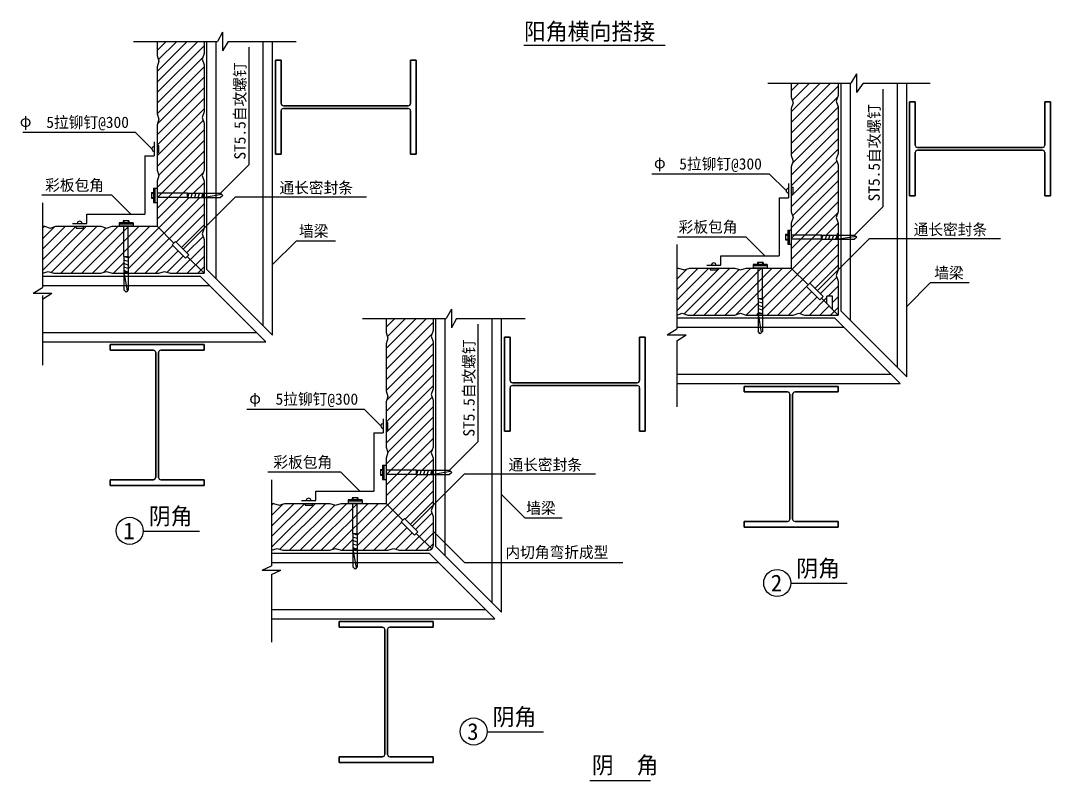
# Model space of a CAD drawing. Header units: metres. Extents: x -3135 to 18800, y -291 to 28077.
# Drawn here: x -3135 to 18800, y -291 to 15901 of the extents above; entities that cross this region are included whole.
import ezdxf

# ---------------------------------------------------------------- set-up
doc = ezdxf.new("R2010")
doc.units = ezdxf.units.M
for name, color, linetype in [('1', 2, 'Continuous'), ('2', 3, 'Continuous'), ('3', 4, 'Continuous'), ('4', 5, 'Continuous'), ('5', 6, 'Continuous')]:
    doc.layers.add(name, color=color, linetype=linetype)
pattern_1 = [(45, (0, 0), (-112.2532, 112.2532), [])]

msp = doc.modelspace()

# ---------------------------------------------------------------- hatches: boundary and pattern name
at = {"layer": '5'}
h = msp.add_hatch(dxfattribs=at)
h.set_pattern_fill('_U', scale=50)
h.set_pattern_definition(pattern_1)
h.paths.add_polyline_path([(-1427.21, 10516.96), (-1307.21, 10556.96), (-1187.21, 10516.96), (-932.21, 10516.96), (-932.21, 10871.96), (-932.21, 11516.96), (-1187.21, 11516.96), (-1307.21, 11476.96), (-1427.21, 11516.96), (-1802.21, 11516.96), (-1802.21, 11476.96), (-1952.21, 11476.96), (-1952.21, 11516.96), (-2387.21, 11516.96), (-2507.21, 11476.96), (-2627.21, 11516.96), (-2667.21, 11516.96), (-2667.21, 10516.96), (-2547.21, 10556.96), (-2427.21, 10516.96)])
h.paths.add_polyline_path([(-932.21, 10871.96), (-842.21, 10871.96), (-842.21, 11516.96), (-932.21, 11516.96)])
h.paths.add_polyline_path([(96.02, 11123.02), (131.37, 11158.38), (-227.21, 11516.96), (-842.21, 11516.96), (-842.21, 10871.96), (-842.21, 10516.96), (-187.21, 10516.96), (-67.21, 10556.96), (52.79, 10516.96), (772.79, 10516.96), (414.21, 10875.54), (378.86, 10840.18)])
h.paths.add_polyline_path([(449.57, 10910.89), (414.21, 10875.54), (772.79, 10516.96), (772.79, 11236.96), (732.79, 11356.96), (772.79, 11476.96), (772.79, 11477.04), (328.11, 11032.36)])
h.paths.add_polyline_path([(131.37, 11158.38), (166.73, 11193.73), (328.11, 11032.36), (772.79, 11477.04), (772.79, 12131.96), (417.79, 12131.96), (-227.21, 12131.96), (-227.21, 11516.96)])
h.paths.add_polyline_path([(-227.21, 12221.96), (-227.21, 12131.96), (417.79, 12131.96), (417.79, 12221.96)])
h.paths.add_polyline_path([(-187.21, 12596.96), (-227.21, 12476.96), (-227.21, 12221.96), (417.79, 12221.96), (772.79, 12221.96), (772.79, 12476.96), (732.79, 12596.96), (772.79, 12716.96), (772.79, 13716.87), (732.78, 13836.92), (772.79, 13956.96), (772.79, 14956.87), (732.78, 15076.92), (772.79, 15196.96), (772.79, 15456.96), (-227.21, 15456.96), (-227.21, 15156.96), (-187.21, 15036.96), (-227.21, 14916.96), (-227.21, 13916.96), (-187.21, 13796.96), (-227.21, 13676.96), (-227.21, 13241.96), (-187.21, 13241.96), (-187.21, 13091.96), (-227.21, 13091.96), (-227.21, 12716.96)])
h = msp.add_hatch(dxfattribs=at)
h.set_pattern_fill('_U', scale=50)
h.set_pattern_definition(pattern_1)
h.paths.add_polyline_path([(12575.26, 10626.78), (12470.26, 10626.78), (12320.26, 10626.78), (12200.26, 10586.78), (12080.26, 10626.78), (11705.26, 10626.78), (11705.26, 10586.78), (11555.26, 10586.78), (11555.26, 10626.78), (11120.26, 10626.78), (11000.26, 10586.78), (10880.26, 10626.78), (10840.26, 10626.78), (10840.26, 9626.78), (10960.26, 9666.78), (11080.26, 9626.78), (12080.26, 9626.78), (12200.26, 9666.78), (12320.26, 9626.78), (12575.26, 9626.78), (12575.26, 9981.78)])
h.paths.add_polyline_path([(12665.26, 10626.78), (12575.26, 10626.78), (12575.26, 9981.78), (12665.26, 9981.78)])
h.paths.add_polyline_path([(13603.49, 10232.85), (13638.84, 10268.2), (13280.26, 10626.78), (12665.26, 10626.78), (12665.26, 9981.78), (12665.26, 9626.78), (13320.26, 9626.78), (13440.26, 9666.78), (13560.26, 9626.78), (14280.26, 9626.78), (13921.68, 9985.36), (13886.33, 9950.01)])
h.paths.add_polyline_path([(14280.26, 10346.78), (14240.26, 10466.78), (14280.26, 10586.78), (14280.26, 10586.87), (13835.58, 10142.18), (13957.04, 10020.72), (13921.68, 9985.36), (14040.26, 9866.78), (14040.26, 10026.78), (14160.26, 10026.78), (14160.26, 9746.78), (14280.26, 9626.78)])
h.paths.add_polyline_path([(14280.26, 11241.78), (13925.26, 11241.78), (13280.26, 11241.78), (13280.26, 11136.78), (13280.26, 10626.78), (13638.84, 10268.2), (13674.2, 10303.56), (13835.58, 10142.18), (14280.26, 10586.87)])
h.paths.add_polyline_path([(13925.26, 11331.78), (13280.26, 11331.78), (13280.26, 11241.78), (13925.26, 11241.78)])
h.paths.add_polyline_path([(14280.26, 11586.78), (14240.26, 11706.78), (14280.26, 11826.78), (14280.26, 12826.7), (14240.25, 12946.74), (14280.26, 13066.78), (14280.26, 14066.7), (14240.25, 14186.74), (14280.26, 14306.78), (14280.26, 14566.78), (13280.26, 14566.78), (13280.26, 14266.78), (13320.26, 14146.78), (13280.26, 14026.78), (13280.26, 13026.78), (13320.26, 12906.78), (13280.26, 12786.78), (13280.26, 12351.78), (13320.26, 12351.78), (13320.26, 12201.78), (13280.26, 12201.78), (13280.26, 11826.78), (13320.26, 11706.78), (13280.26, 11586.78), (13280.26, 11331.78), (13925.26, 11331.78), (14280.26, 11331.78)])
h = msp.add_hatch(dxfattribs=at)
h.set_pattern_fill('_U', scale=50)
h.set_pattern_definition(pattern_1)
h.paths.add_polyline_path([(3945.53, 5613.7), (3840.53, 5613.7), (3690.53, 5613.7), (3570.53, 5573.7), (3450.53, 5613.7), (3075.53, 5613.7), (3075.53, 5573.7), (2925.53, 5573.7), (2925.53, 5613.7), (2490.53, 5613.7), (2370.53, 5573.7), (2250.53, 5613.7), (2210.53, 5613.7), (2210.53, 4613.7), (2330.53, 4653.7), (2450.53, 4613.7), (3450.53, 4613.7), (3570.53, 4653.7), (3690.53, 4613.7), (3945.53, 4613.7), (3945.53, 4968.7)])
h.paths.add_polyline_path([(4035.53, 5613.7), (3945.53, 5613.7), (3945.53, 4968.7), (4035.53, 4968.7)])
h.paths.add_polyline_path([(4973.75, 5219.77), (5009.11, 5255.13), (4650.53, 5613.7), (4035.53, 5613.7), (4035.53, 4968.7), (4035.53, 4613.7), (4690.53, 4613.7), (4810.53, 4653.7), (4930.53, 4613.7), (5550.53, 4613.7, 0.2), (5621.24, 4642.99), (5291.95, 4972.28), (5256.59, 4936.93)])
h.paths.add_polyline_path([(5650.53, 5333.7), (5610.53, 5453.7), (5650.53, 5573.7), (5650.53, 5573.79), (5205.84, 5129.1), (5327.31, 5007.64), (5291.95, 4972.28), (5621.24, 4642.99, 0.2), (5650.53, 4713.7)])
h.paths.add_polyline_path([(5650.53, 6228.7), (5295.53, 6228.7), (4650.53, 6228.7), (4650.53, 6123.7), (4650.53, 5613.7), (5009.11, 5255.13), (5044.46, 5290.48), (5205.84, 5129.1), (5650.53, 5573.79)])
h.paths.add_polyline_path([(5295.53, 6318.7), (4650.53, 6318.7), (4650.53, 6228.7), (5295.53, 6228.7)])
h.paths.add_polyline_path([(5610.53, 6693.7), (5650.53, 6813.7), (5650.53, 7813.62), (5610.51, 7933.66), (5650.53, 8053.7), (5650.53, 9053.62), (5610.51, 9173.66), (5650.53, 9293.7), (5650.53, 9553.7), (4650.53, 9553.7), (4650.53, 9253.7), (4690.53, 9133.7), (4650.53, 9013.7), (4650.53, 8013.7), (4690.53, 7893.7), (4650.53, 7773.7), (4650.53, 7338.7), (4690.53, 7338.7), (4690.53, 7188.7), (4650.53, 7188.7), (4650.53, 6813.7), (4690.53, 6693.7), (4650.53, 6573.7), (4650.53, 6318.7), (5295.53, 6318.7), (5650.53, 6318.7), (5650.53, 6573.7)])

# ---------------------------------------------------------------- linework, layer by layer
for p, q in [((7583.63, 15377.68), (10597.83, 15377.68)), ((417.79, 12221.96), (-227.21, 12221.96)), ((417.79, 12131.96), (-227.21, 12131.96)), ((-932.21, 10871.96), (-932.21, 11516.96)), ((-842.21, 10871.96), (-842.21, 11516.96)), ((13925.26, 11331.78), (13280.26, 11331.78)), ((13925.26, 11241.78), (13280.26, 11241.78)), ((12575.26, 9981.78), (12575.26, 10626.78)), ((12665.26, 9981.78), (12665.26, 10626.78)), ((5295.53, 6318.7), (4650.53, 6318.7)), ((5295.53, 6228.7), (4650.53, 6228.7)), ((3945.53, 4968.7), (3945.53, 5613.7)), ((4035.53, 4968.7), (4035.53, 5613.7)), ((-521.01, 5022.65), (677.76, 5022.65)), ((13270.47, 3909.74), (14469.24, 3909.74)), ((6803.71, 745.75), (8002.48, 745.75)), ((8989.56, -290.93), (10283.48, -290.93))]:
    msp.add_line(p, q)
at = {"layer": '1'}
for p, q in [((-227.21, 15456.96), (-227.21, 15156.96)), ((772.79, 15456.96), (772.79, 15196.87)), ((-227.21, 15156.96), (-187.21, 15036.96)), ((772.79, 15196.96), (732.79, 15076.96)), ((772.79, 15196.87), (732.79, 15076.87)), ((772.79, 15196.96), (772.79, 15196.87)), ((-187.21, 15036.96), (-227.21, 14916.96)), ((-227.21, 14916.96), (-227.21, 13916.96)), ((732.79, 15076.96), (772.79, 14956.96)), ((732.79, 15076.87), (772.79, 14956.87)), ((772.79, 14956.87), (772.79, 13956.87)), ((2412.79, 15056.96), (2292.79, 15056.96)), ((2292.79, 15056.96), (2412.79, 15056.96)), ((2292.79, 15056.96), (2292.79, 13056.96)), ((2292.79, 13056.96), (2292.79, 15056.96)), ((2412.79, 15056.96), (2412.79, 14136.96)), ((2412.79, 14136.96), (2412.79, 15056.96)), ((5292.79, 15056.96), (5172.79, 15056.96)), ((5172.79, 15056.96), (5292.79, 15056.96)), ((5172.79, 14136.96), (5172.79, 15056.96)), ((5172.79, 15056.96), (5172.79, 14136.96)), ((5292.79, 13056.96), (5292.79, 15056.96)), ((5292.79, 15056.96), (5292.79, 13056.96)), ((13280.26, 14566.78), (13280.26, 14266.78)), ((14280.26, 14566.78), (14280.26, 14306.7)), ((13280.26, 14266.78), (13320.26, 14146.78)), ((14280.26, 14306.78), (14240.26, 14186.78)), ((14280.26, 14306.7), (14240.26, 14186.7)), ((14280.26, 14306.78), (14280.26, 14306.7)), ((2462.79, 14086.96), (5122.79, 14086.96)), ((5122.79, 14086.96), (2462.79, 14086.96)), ((13320.26, 14146.78), (13280.26, 14026.78)), ((14240.26, 14186.78), (14280.26, 14066.78)), ((14240.26, 14186.7), (14280.26, 14066.7)), ((14280.26, 14066.7), (14280.26, 13066.7)), ((15800.26, 12166.78), (15800.26, 14166.78)), ((15800.26, 14166.78), (15800.26, 12166.78)), ((15800.26, 14166.78), (15920.26, 14166.78)), ((15920.26, 14166.78), (15800.26, 14166.78)), ((15920.26, 13246.78), (15920.26, 14166.78)), ((15920.26, 14166.78), (15920.26, 13246.78)), ((18680.26, 14166.78), (18680.26, 13246.78)), ((18680.26, 13246.78), (18680.26, 14166.78)), ((18680.26, 14166.78), (18800.26, 14166.78)), ((18800.26, 14166.78), (18680.26, 14166.78)), ((18800.26, 14166.78), (18800.26, 12166.78)), ((18800.26, 12166.78), (18800.26, 14166.78)), ((-227.21, 13916.96), (-187.21, 13796.96)), ((772.79, 13956.96), (732.79, 13836.96)), ((772.79, 13956.87), (732.79, 13836.87)), ((732.79, 13836.96), (772.79, 13716.96)), ((732.79, 13836.87), (772.79, 13716.87)), ((772.79, 13956.96), (772.79, 13956.87)), ((2412.79, 13976.96), (2412.79, 13056.96)), ((2412.79, 13056.96), (2412.79, 13976.96)), ((2462.79, 14026.96), (5122.79, 14026.96)), ((5122.79, 14026.96), (2462.79, 14026.96)), ((5172.79, 13056.96), (5172.79, 13976.96)), ((5172.79, 13976.96), (5172.79, 13056.96)), ((13280.26, 14026.78), (13280.26, 13026.78)), ((-187.21, 13796.96), (-227.21, 13676.96)), ((-227.21, 13676.96), (-227.21, 12716.96)), ((772.79, 13716.87), (772.79, 12716.87)), ((-287.21, 13316.96), (-287.21, 13016.96)), ((18630.26, 13196.78), (15970.26, 13196.78)), ((15970.26, 13196.78), (18630.26, 13196.78)), ((-487.21, 13016.96), (-287.21, 13016.96)), ((-487.21, 13016.96), (-487.21, 11776.96)), ((2292.79, 13056.96), (2412.79, 13056.96)), ((2412.79, 13056.96), (2292.79, 13056.96)), ((5172.79, 13056.96), (5292.79, 13056.96)), ((5292.79, 13056.96), (5172.79, 13056.96)), ((13280.26, 13026.78), (13320.26, 12906.78)), ((14280.26, 13066.78), (14240.26, 12946.78)), ((14280.26, 13066.7), (14240.26, 12946.7)), ((14240.26, 12946.78), (14280.26, 12826.78)), ((14240.26, 12946.7), (14280.26, 12826.7)), ((14280.26, 13066.78), (14280.26, 13066.7)), ((15920.26, 12166.78), (15920.26, 13086.78)), ((15920.26, 13086.78), (15920.26, 12166.78)), ((18630.26, 13136.78), (15970.26, 13136.78)), ((15970.26, 13136.78), (18630.26, 13136.78)), ((18680.26, 13086.78), (18680.26, 12166.78)), ((18680.26, 12166.78), (18680.26, 13086.78)), ((13320.26, 12906.78), (13280.26, 12786.78)), ((13280.26, 12786.78), (13280.26, 11826.78)), ((14280.26, 12826.7), (14280.26, 11826.7)), ((-227.21, 12716.96), (-187.21, 12596.96)), ((-187.21, 12596.96), (-227.21, 12476.96)), ((772.79, 12716.96), (732.79, 12596.96)), ((732.79, 12596.96), (772.79, 12476.96)), ((-227.21, 12476.96), (-227.21, 11516.96)), ((772.79, 12476.96), (772.79, 11476.96)), ((13220.26, 12426.78), (13220.26, 12126.78)), ((13020.26, 12126.78), (13220.26, 12126.78)), ((13020.26, 12126.78), (13020.26, 10886.78)), ((15920.26, 12166.78), (15800.26, 12166.78)), ((15800.26, 12166.78), (15920.26, 12166.78)), ((18800.26, 12166.78), (18680.26, 12166.78)), ((18680.26, 12166.78), (18800.26, 12166.78)), ((-1727.21, 11576.96), (-1727.21, 11776.96)), ((-1727.21, 11776.96), (-487.21, 11776.96)), ((13280.26, 11826.78), (13320.26, 11706.78)), ((13320.26, 11706.78), (13280.26, 11586.78)), ((14280.26, 11826.78), (14240.26, 11706.78)), ((14240.26, 11706.78), (14280.26, 11586.78)), ((-2667.21, 11516.96), (-2627.21, 11516.96)), ((-2627.21, 11516.96), (-2507.21, 11476.96)), ((-2507.21, 11476.96), (-2387.21, 11516.96)), ((-2387.21, 11516.96), (-1427.21, 11516.96)), ((-2027.21, 11576.96), (-1727.21, 11576.96)), ((-1427.21, 11516.96), (-1307.21, 11476.96)), ((-1307.21, 11476.96), (-1187.21, 11516.96)), ((-1187.21, 11516.96), (-227.21, 11516.96)), ((772.79, 11476.96), (732.79, 11356.96)), ((13280.26, 11586.78), (13280.26, 10626.78)), ((14280.26, 11586.78), (14280.26, 10586.78)), ((732.79, 11356.96), (772.79, 11236.96)), ((772.79, 11236.96), (772.79, 10516.96)), ((11780.26, 10686.78), (11780.26, 10886.78)), ((11780.26, 10886.78), (13020.26, 10886.78)), ((-2667.21, 10516.96), (-2547.21, 10556.96)), ((-2547.21, 10556.96), (-2427.21, 10516.96)), ((-1427.21, 10516.96), (-1307.21, 10556.96)), ((-1307.21, 10556.96), (-1187.21, 10516.96)), ((-187.21, 10516.96), (-67.21, 10556.96)), ((-67.21, 10556.96), (52.79, 10516.96)), ((10840.26, 10626.78), (10880.26, 10626.78)), ((10880.26, 10626.78), (11000.26, 10586.78)), ((11000.26, 10586.78), (11120.26, 10626.78)), ((11120.26, 10626.78), (12080.26, 10626.78)), ((11480.26, 10686.78), (11780.26, 10686.78)), ((12080.26, 10626.78), (12200.26, 10586.78)), ((12200.26, 10586.78), (12320.26, 10626.78)), ((12320.26, 10626.78), (13280.26, 10626.78)), ((14280.26, 10586.78), (14240.26, 10466.78)), ((-2427.21, 10516.96), (-1427.21, 10516.96)), ((-1187.21, 10516.96), (-187.21, 10516.96)), ((52.79, 10516.96), (772.79, 10516.96)), ((14240.26, 10466.78), (14280.26, 10346.78)), ((14280.26, 10346.78), (14280.26, 9626.78)), ((14040.26, 9866.78), (14040.26, 10026.78)), ((14160.26, 10026.78), (14040.26, 10026.78)), ((14160.26, 9746.78), (14160.26, 10026.78)), ((10840.26, 9626.78), (10960.26, 9666.78)), ((10960.26, 9666.78), (11080.26, 9626.78)), ((12080.26, 9626.78), (12200.26, 9666.78)), ((12200.26, 9666.78), (12320.26, 9626.78)), ((13320.26, 9626.78), (13440.26, 9666.78)), ((13440.26, 9666.78), (13560.26, 9626.78)), ((4650.53, 9553.7), (4650.53, 9253.7)), ((5650.53, 9553.7), (5650.53, 9293.62)), ((11080.26, 9626.78), (12080.26, 9626.78)), ((12320.26, 9626.78), (13320.26, 9626.78)), ((13560.26, 9626.78), (14280.26, 9626.78)), ((4650.53, 9253.7), (4690.53, 9133.7)), ((5650.53, 9293.7), (5610.53, 9173.7)), ((5650.53, 9293.62), (5610.53, 9173.62)), ((5650.53, 9293.7), (5650.53, 9293.62)), ((-1227.21, 8876.96), (-1227.21, 8996.96)), ((-1227.21, 8996.96), (-1227.21, 8876.96)), ((-1227.21, 8996.96), (772.79, 8996.96)), ((772.79, 8996.96), (-1227.21, 8996.96)), ((772.79, 8996.96), (772.79, 8876.96)), ((772.79, 8876.96), (772.79, 8996.96)), ((4690.53, 9133.7), (4650.53, 9013.7)), ((4650.53, 9013.7), (4650.53, 8013.7)), ((5610.53, 9173.7), (5650.53, 9053.7)), ((5610.53, 9173.62), (5650.53, 9053.62)), ((5650.53, 9053.62), (5650.53, 8053.62)), ((7290.53, 9153.7), (7170.53, 9153.7)), ((7170.53, 9153.7), (7290.53, 9153.7)), ((7170.53, 9153.7), (7170.53, 7153.7)), ((7170.53, 7153.7), (7170.53, 9153.7)), ((7290.53, 9153.7), (7290.53, 8233.7)), ((7290.53, 8233.7), (7290.53, 9153.7)), ((10050.53, 8233.7), (10050.53, 9153.7)), ((10050.53, 9153.7), (10050.53, 8233.7)), ((10170.53, 9153.7), (10050.53, 9153.7)), ((10050.53, 9153.7), (10170.53, 9153.7)), ((10170.53, 7153.7), (10170.53, 9153.7)), ((10170.53, 9153.7), (10170.53, 7153.7)), ((-1227.21, 8876.96), (-307.21, 8876.96)), ((-307.21, 8876.96), (-1227.21, 8876.96)), ((-257.21, 6166.96), (-257.21, 8826.96)), ((-257.21, 8826.96), (-257.21, 6166.96)), ((-197.21, 6166.96), (-197.21, 8826.96)), ((-197.21, 8826.96), (-197.21, 6166.96)), ((-147.21, 8876.96), (772.79, 8876.96)), ((772.79, 8876.96), (-147.21, 8876.96)), ((7340.53, 8183.7), (10000.53, 8183.7)), ((10000.53, 8183.7), (7340.53, 8183.7)), ((7340.53, 8123.7), (10000.53, 8123.7)), ((10000.53, 8123.7), (7340.53, 8123.7)), ((4650.53, 8013.7), (4690.53, 7893.7)), ((5650.53, 8053.7), (5610.53, 7933.7)), ((5650.53, 8053.62), (5610.53, 7933.62)), ((5610.53, 7933.7), (5650.53, 7813.7)), ((5610.53, 7933.62), (5650.53, 7813.62)), ((5650.53, 8053.7), (5650.53, 8053.62)), ((7290.53, 8073.7), (7290.53, 7153.7)), ((7290.53, 7153.7), (7290.53, 8073.7)), ((10050.53, 7153.7), (10050.53, 8073.7)), ((10050.53, 8073.7), (10050.53, 7153.7)), ((14280.26, 8106.78), (12280.26, 8106.78)), ((12280.26, 8106.78), (14280.26, 8106.78)), ((12280.26, 8106.78), (12280.26, 7986.78)), ((12280.26, 7986.78), (12280.26, 8106.78)), ((13200.26, 7986.78), (12280.26, 7986.78)), ((12280.26, 7986.78), (13200.26, 7986.78)), ((13250.26, 7936.78), (13250.26, 5276.78)), ((13250.26, 5276.78), (13250.26, 7936.78)), ((13310.26, 7936.78), (13310.26, 5276.78)), ((13310.26, 5276.78), (13310.26, 7936.78)), ((14280.26, 7986.78), (13360.26, 7986.78)), ((13360.26, 7986.78), (14280.26, 7986.78)), ((14280.26, 7986.78), (14280.26, 8106.78)), ((14280.26, 8106.78), (14280.26, 7986.78)), ((4690.53, 7893.7), (4650.53, 7773.7)), ((4650.53, 7773.7), (4650.53, 6813.7)), ((5650.53, 7813.62), (5650.53, 6813.62)), ((4590.53, 7413.7), (4590.53, 7113.7)), ((4390.53, 7113.7), (4590.53, 7113.7)), ((4390.53, 7113.7), (4390.53, 5873.7)), ((7170.53, 7153.7), (7290.53, 7153.7)), ((7290.53, 7153.7), (7170.53, 7153.7)), ((10050.53, 7153.7), (10170.53, 7153.7)), ((10170.53, 7153.7), (10050.53, 7153.7)), ((4650.53, 6813.7), (4690.53, 6693.7)), ((5650.53, 6813.7), (5610.53, 6693.7)), ((4690.53, 6693.7), (4650.53, 6573.7)), ((5610.53, 6693.7), (5650.53, 6573.7)), ((4650.53, 6573.7), (4650.53, 5613.7)), ((5650.53, 6573.7), (5650.53, 5573.7)), ((-307.21, 6116.96), (-1227.21, 6116.96)), ((-1227.21, 6116.96), (-307.21, 6116.96)), ((-1227.21, 5996.96), (-1227.21, 6116.96)), ((-1227.21, 6116.96), (-1227.21, 5996.96)), ((772.79, 5996.96), (-1227.21, 5996.96)), ((-1227.21, 5996.96), (772.79, 5996.96)), ((772.79, 6116.96), (-147.21, 6116.96)), ((-147.21, 6116.96), (772.79, 6116.96)), ((772.79, 6116.96), (772.79, 5996.96)), ((772.79, 5996.96), (772.79, 6116.96)), ((3150.53, 5873.7), (4390.53, 5873.7)), ((3150.53, 5673.7), (3150.53, 5873.7)), ((2210.53, 5613.7), (2250.53, 5613.7)), ((2250.53, 5613.7), (2370.53, 5573.7)), ((2370.53, 5573.7), (2490.53, 5613.7)), ((2490.53, 5613.7), (3450.53, 5613.7)), ((2850.53, 5673.7), (3150.53, 5673.7)), ((3450.53, 5613.7), (3570.53, 5573.7)), ((3570.53, 5573.7), (3690.53, 5613.7)), ((3690.53, 5613.7), (4650.53, 5613.7)), ((5650.53, 5573.7), (5610.53, 5453.7)), ((5610.53, 5453.7), (5650.53, 5333.7)), ((5650.53, 5333.7), (5650.53, 4713.7)), ((12280.26, 5226.78), (13200.26, 5226.78)), ((13200.26, 5226.78), (12280.26, 5226.78)), ((12280.26, 5226.78), (12280.26, 5106.78)), ((12280.26, 5106.78), (12280.26, 5226.78)), ((12280.26, 5106.78), (14280.26, 5106.78)), ((14280.26, 5106.78), (12280.26, 5106.78)), ((13360.26, 5226.78), (14280.26, 5226.78)), ((14280.26, 5226.78), (13360.26, 5226.78)), ((14280.26, 5106.78), (14280.26, 5226.78)), ((14280.26, 5226.78), (14280.26, 5106.78)), ((2210.53, 4613.7), (2330.53, 4653.7)), ((2330.53, 4653.7), (2450.53, 4613.7)), ((2450.53, 4613.7), (3450.53, 4613.7)), ((3450.53, 4613.7), (3570.53, 4653.7)), ((3570.53, 4653.7), (3690.53, 4613.7)), ((3690.53, 4613.7), (4690.53, 4613.7)), ((4690.53, 4613.7), (4810.53, 4653.7)), ((4810.53, 4653.7), (4930.53, 4613.7)), ((4930.53, 4613.7), (5550.53, 4613.7)), ((3650.53, 3093.7), (5650.53, 3093.7)), ((5650.53, 3093.7), (3650.53, 3093.7)), ((3650.53, 2973.7), (3650.53, 3093.7)), ((3650.53, 3093.7), (3650.53, 2973.7)), ((5650.53, 3093.7), (5650.53, 2973.7)), ((5650.53, 2973.7), (5650.53, 3093.7)), ((3650.53, 2973.7), (4570.53, 2973.7)), ((4570.53, 2973.7), (3650.53, 2973.7)), ((4620.53, 263.7), (4620.53, 2923.7)), ((4620.53, 2923.7), (4620.53, 263.7)), ((4680.53, 263.7), (4680.53, 2923.7)), ((4680.53, 2923.7), (4680.53, 263.7)), ((4730.53, 2973.7), (5650.53, 2973.7)), ((5650.53, 2973.7), (4730.53, 2973.7)), ((4570.53, 213.7), (3650.53, 213.7)), ((3650.53, 213.7), (4570.53, 213.7)), ((3650.53, 93.7), (3650.53, 213.7)), ((3650.53, 213.7), (3650.53, 93.7)), ((5650.53, 93.7), (3650.53, 93.7)), ((3650.53, 93.7), (5650.53, 93.7)), ((5650.53, 213.7), (4730.53, 213.7)), ((4730.53, 213.7), (5650.53, 213.7)), ((5650.53, 213.7), (5650.53, 93.7)), ((5650.53, 93.7), (5650.53, 213.7))]:
    msp.add_line(p, q, dxfattribs=at)
for centre in [(-810.17, 5028.2), (12981.31, 3915.29), (6514.55, 751.3)]:
    msp.add_circle(centre, 288.52, dxfattribs=at)
for centre, radius, start, end in [((2462.79, 14136.96), 50, 180, 270), ((2462.79, 14136.96), 50, 180, 270), ((5122.79, 14136.96), 50, 270, 0), ((5122.79, 14136.96), 50, 270, 0), ((2462.79, 13976.96), 50, 90, 180), ((2462.79, 13976.96), 50, 90, 180), ((5122.79, 13976.96), 50, 0, 90), ((5122.79, 13976.96), 50, 0, 90), ((15970.26, 13246.78), 50, 180, 270), ((15970.26, 13246.78), 50, 180, 270), ((18630.26, 13246.78), 50, 270, 0), ((18630.26, 13246.78), 50, 270, 0), ((15970.26, 13086.78), 50, 90, 180), ((15970.26, 13086.78), 50, 90, 180), ((18630.26, 13086.78), 50, 0, 90), ((18630.26, 13086.78), 50, 0, 90), ((-307.21, 8826.96), 50, 0, 90), ((-307.21, 8826.96), 50, 0, 90), ((-147.21, 8826.96), 50, 90, 180), ((-147.21, 8826.96), 50, 90, 180), ((7340.53, 8233.7), 50, 180, 270), ((7340.53, 8233.7), 50, 180, 270), ((7340.53, 8073.7), 50, 90, 180), ((7340.53, 8073.7), 50, 90, 180), ((10000.53, 8233.7), 50, 270, 0), ((10000.53, 8233.7), 50, 270, 0), ((10000.53, 8073.7), 50, 0, 90), ((10000.53, 8073.7), 50, 0, 90), ((13200.26, 7936.78), 50, 0, 90), ((13200.26, 7936.78), 50, 0, 90), ((13360.26, 7936.78), 50, 90, 180), ((13360.26, 7936.78), 50, 90, 180), ((-307.21, 6166.96), 50, 270, 0), ((-307.21, 6166.96), 50, 270, 0), ((-147.21, 6166.96), 50, 180, 270), ((-147.21, 6166.96), 50, 180, 270), ((13200.26, 5276.78), 50, 270, 0), ((13200.26, 5276.78), 50, 270, 0), ((13360.26, 5276.78), 50, 180, 270), ((13360.26, 5276.78), 50, 180, 270), ((5550.53, 4713.7), 100, 270, 0), ((4570.53, 2923.7), 50, 0, 90), ((4570.53, 2923.7), 50, 0, 90), ((4730.53, 2923.7), 50, 90, 180), ((4730.53, 2923.7), 50, 90, 180), ((4570.53, 263.7), 50, 270, 0), ((4570.53, 263.7), 50, 270, 0), ((4730.53, 263.7), 50, 180, 270), ((4730.53, 263.7), 50, 180, 270)]:
    msp.add_arc(centre, radius, start, end, dxfattribs=at)
at = {"layer": '2'}
for p, q in [((1162.43, 15656.96), (1057.36, 15456.96)), ((1162.43, 15656.96), (1162.43, 15256.96)), ((-727.21, 15456.96), (1057.36, 15456.96)), ((832.79, 10598.38), (832.79, 15456.96)), ((1032.79, 10398.38), (1032.79, 15456.96)), ((1289.7, 15456.96), (1162.43, 15256.96)), ((1289.7, 15456.96), (2732.79, 15456.96)), ((2032.79, 9398.38), (2032.79, 15456.96)), ((2232.79, 9198.38), (2232.79, 15456.96)), ((1732.79, 12831.96), (1732.79, 15331.96)), ((14669.9, 14766.78), (14552.76, 14566.78)), ((14669.9, 14766.78), (14669.9, 14366.78)), ((12780.26, 14566.78), (14552.76, 14566.78)), ((14340.26, 9708.2), (14340.26, 14566.78)), ((14540.26, 9508.2), (14540.26, 14566.78)), ((14814.01, 14566.78), (14669.9, 14366.78)), ((14814.01, 14566.78), (16240.26, 14566.78)), ((15540.26, 8508.2), (15540.26, 14566.78)), ((15740.26, 8308.2), (15740.26, 14566.78)), ((15240.26, 11941.78), (15240.26, 14441.78)), ((-3086.5, 13526.26), (-696.51, 13526.26)), ((-696.51, 13526.26), (-337.21, 13166.96)), ((-227.21, 13241.96), (-187.21, 13241.96)), ((-187.21, 13091.96), (-187.21, 13241.96)), ((-227.21, 13091.96), (-187.21, 13091.96)), ((1122.79, 12221.96), (1732.79, 12831.96)), ((10310.96, 12636.08), (12810.96, 12636.08)), ((12810.96, 12636.08), (13170.26, 12276.78)), ((-302.21, 12326.96), (-302.21, 12026.96)), ((-302.21, 12326.96), (-227.21, 12326.96)), ((-272.21, 12326.96), (-272.21, 12026.96)), ((-227.21, 12326.96), (-227.21, 12026.96)), ((13280.26, 12351.78), (13320.26, 12351.78)), ((13320.26, 12201.78), (13320.26, 12351.78)), ((-2683.33, 12186.26), (-1196.51, 12186.26)), ((-787.21, 11776.96), (-1196.51, 12186.26)), ((-347.21, 12236.96), (-347.21, 12116.96)), ((-347.21, 12236.96), (-302.21, 12236.96)), ((-347.21, 12221.96), (-302.21, 12221.96)), ((-347.21, 12131.96), (-302.21, 12131.96)), ((-347.21, 12116.96), (-302.21, 12116.96)), ((328.11, 11032.36), (1442.09, 12146.34)), ((417.79, 12131.96), (417.79, 12221.96)), ((447.79, 12221.96), (417.79, 12131.96)), ((417.79, 12221.96), (1122.79, 12221.96)), ((417.79, 12131.96), (1122.79, 12131.96)), ((522.79, 12221.96), (492.79, 12131.96)), ((597.79, 12221.96), (567.79, 12131.96)), ((672.79, 12221.96), (642.79, 12131.96)), ((747.79, 12221.96), (717.79, 12131.96)), ((746.68, 12221.96), (746.68, 12131.96)), ((746.68, 12131.96), (1147.79, 12199.46)), ((1122.79, 12221.96), (1172.79, 12176.96)), ((1172.79, 12176.96), (1122.79, 12131.96)), ((1442.09, 12146.34), (4232.79, 12146.34)), ((13280.26, 12201.78), (13320.26, 12201.78)), ((-2667.21, 12016.96), (-2667.21, 10213.57)), ((-302.21, 12026.96), (-227.21, 12026.96)), ((14630.26, 11331.78), (15240.26, 11941.78)), ((-827.21, 11636.96), (-947.21, 11636.96)), ((-947.21, 11636.96), (-947.21, 11591.96)), ((-932.21, 11636.96), (-932.21, 11591.96)), ((-842.21, 11636.96), (-842.21, 11591.96)), ((-827.21, 11636.96), (-827.21, 11591.96)), ((-1952.21, 11516.96), (-1952.21, 11476.96)), ((-1952.21, 11476.96), (-1802.21, 11476.96)), ((-1802.21, 11516.96), (-1802.21, 11476.96)), ((-737.21, 11591.96), (-1037.21, 11591.96)), ((-1037.21, 11591.96), (-1037.21, 11516.96)), ((-737.21, 11561.96), (-1037.21, 11561.96)), ((-737.21, 11516.96), (-1037.21, 11516.96)), ((-737.21, 11591.96), (-737.21, 11516.96)), ((-227.21, 11516.96), (131.37, 11158.38)), ((13205.26, 11436.78), (13205.26, 11136.78)), ((13205.26, 11436.78), (13280.26, 11436.78)), ((13235.26, 11436.78), (13235.26, 11136.78)), ((13280.26, 11436.78), (13280.26, 11136.78)), ((96.02, 11123.02), (166.73, 11193.73)), ((166.73, 11193.73), (449.57, 10910.89)), ((2232.79, 10701.65), (2732.79, 11201.65)), ((3573.94, 11201.65), (2732.79, 11201.65)), ((10860.38, 11296.08), (12310.96, 11296.08)), ((12720.26, 10886.78), (12310.96, 11296.08)), ((13160.26, 11346.78), (13205.26, 11346.78)), ((13160.26, 11346.78), (13160.26, 11226.78)), ((13160.26, 11331.78), (13205.26, 11331.78)), ((13160.26, 11241.78), (13205.26, 11241.78)), ((13160.26, 11226.78), (13205.26, 11226.78)), ((13835.58, 10142.18), (14949.56, 11256.17)), ((13925.26, 11331.78), (14630.26, 11331.78)), ((13955.26, 11331.78), (13925.26, 11241.78)), ((13925.26, 11241.78), (13925.26, 11331.78)), ((13925.26, 11241.78), (14630.26, 11241.78)), ((14030.26, 11331.78), (14000.26, 11241.78)), ((14105.26, 11331.78), (14075.26, 11241.78)), ((14180.26, 11331.78), (14150.26, 11241.78)), ((14255.26, 11331.78), (14225.26, 11241.78)), ((14254.15, 11331.78), (14254.15, 11241.78)), ((14254.15, 11241.78), (14655.26, 11309.28)), ((14630.26, 11331.78), (14680.26, 11286.78)), ((14680.26, 11286.78), (14630.26, 11241.78)), ((14949.56, 11256.17), (17740.26, 11256.17)), ((96.02, 11123.02), (378.86, 10840.18)), ((10840.26, 11126.78), (10840.26, 9331.94)), ((13205.26, 11136.78), (13280.26, 11136.78)), ((-932.21, 10871.96), (-932.21, 10166.96)), ((-932.21, 10871.96), (-842.21, 10871.96)), ((-842.21, 10841.96), (-932.21, 10871.96)), ((-842.21, 10766.96), (-932.21, 10796.96)), ((-842.21, 10871.96), (-842.21, 10166.96)), ((378.86, 10840.18), (449.57, 10910.89)), ((414.21, 10875.54), (772.79, 10516.96)), ((-842.21, 10691.96), (-932.21, 10721.96)), ((-842.21, 10616.96), (-932.21, 10646.96)), ((-842.21, 10541.96), (-932.21, 10571.96)), ((-932.21, 10543.07), (-864.71, 10141.96)), ((-842.21, 10541.96), (-932.21, 10541.96)), ((832.79, 10598.38), (2232.79, 9198.38)), ((11555.26, 10626.78), (11555.26, 10586.78)), ((11555.26, 10586.78), (11705.26, 10586.78)), ((11705.26, 10626.78), (11705.26, 10586.78)), ((12470.26, 10701.78), (12470.26, 10626.78)), ((12770.26, 10701.78), (12470.26, 10701.78)), ((12770.26, 10671.78), (12470.26, 10671.78)), ((12770.26, 10626.78), (12470.26, 10626.78)), ((12560.26, 10746.78), (12560.26, 10701.78)), ((12680.26, 10746.78), (12560.26, 10746.78)), ((12575.26, 10746.78), (12575.26, 10701.78)), ((12665.26, 10746.78), (12665.26, 10701.78)), ((12680.26, 10746.78), (12680.26, 10701.78)), ((12770.26, 10701.78), (12770.26, 10626.78)), ((13280.26, 10626.78), (13638.84, 10268.2)), ((-2667.21, 10456.96), (691.37, 10456.96)), ((691.37, 10456.96), (2091.37, 9056.96)), ((15740.26, 9811.48), (16240.26, 10311.48)), ((17073.17, 10311.48), (16240.26, 10311.48)), ((-2867.21, 10091.14), (-2667.21, 10213.57)), ((-2867.21, 10091.14), (-2467.21, 10091.14)), ((-2667.21, 10256.96), (891.37, 10256.96)), ((-2667.21, 9967.54), (-2467.21, 10091.14)), ((-887.21, 10116.96), (-932.21, 10166.96)), ((-842.21, 10166.96), (-887.21, 10116.96)), ((13603.49, 10232.85), (13674.2, 10303.56)), ((13603.49, 10232.85), (13886.33, 9950.01)), ((13674.2, 10303.56), (13957.04, 10020.72)), ((-2667.21, 10041.14), (-2667.21, 9135.47)), ((-2667.21, 9967.54), (-2667.21, 8556.96)), ((12665.26, 9951.78), (12575.26, 9981.78)), ((12575.26, 9981.78), (12665.26, 9981.78)), ((12575.26, 9981.78), (12575.26, 9276.78)), ((12665.26, 9876.78), (12575.26, 9906.78)), ((12665.26, 9981.78), (12665.26, 9276.78)), ((13886.33, 9950.01), (13957.04, 10020.72)), ((13921.68, 9985.36), (14280.26, 9626.78)), ((6040.17, 9753.7), (5927.75, 9553.7)), ((6040.17, 9753.7), (6040.17, 9353.7)), ((12665.26, 9801.78), (12575.26, 9831.78)), ((12665.26, 9726.78), (12575.26, 9756.78)), ((12665.26, 9651.78), (12575.26, 9681.78)), ((12575.26, 9652.89), (12642.76, 9251.78)), ((12665.26, 9651.78), (12575.26, 9651.78)), ((14340.26, 9708.2), (15740.26, 8308.2)), ((4150.53, 9553.7), (5927.75, 9553.7)), ((5710.53, 4695.13), (5710.53, 9553.7)), ((5910.53, 4495.13), (5910.53, 9553.7)), ((6149.02, 9553.7), (6040.17, 9353.7)), ((6149.02, 9553.7), (7610.53, 9553.7)), ((6910.53, 3495.13), (6910.53, 9553.7)), ((7110.53, 3295.13), (7110.53, 9553.7)), ((10840.26, 9566.78), (14198.84, 9566.78)), ((14198.84, 9566.78), (15598.84, 8166.78)), ((-2667.21, 9256.96), (1891.37, 9256.96)), ((6610.53, 6928.7), (6610.53, 9428.7)), ((10640.26, 9200.97), (10840.26, 9331.94)), ((10840.26, 9366.78), (14398.84, 9366.78)), ((12620.26, 9226.78), (12575.26, 9276.78)), ((12665.26, 9276.78), (12620.26, 9226.78)), ((-2667.21, 9056.96), (2091.37, 9056.96)), ((10640.26, 9200.97), (11040.26, 9200.97)), ((10840.26, 9079.42), (11040.26, 9200.97)), ((10840.26, 9079.42), (10840.26, 8245.29)), ((10840.26, 9079.42), (10840.26, 7666.78)), ((10840.26, 8366.78), (15398.84, 8366.78)), ((10840.26, 8166.78), (15598.84, 8166.78)), ((1681.23, 7623.01), (4181.23, 7623.01)), ((4181.23, 7623.01), (4540.53, 7263.7)), ((4650.53, 7338.7), (4690.53, 7338.7)), ((4690.53, 7188.7), (4690.53, 7338.7)), ((4650.53, 7188.7), (4690.53, 7188.7)), ((6000.53, 6318.7), (6610.53, 6928.7)), ((4575.53, 6423.7), (4650.53, 6423.7)), ((4575.53, 6423.7), (4575.53, 6123.7)), ((4605.53, 6423.7), (4605.53, 6123.7)), ((4650.53, 6423.7), (4650.53, 6123.7)), ((2131.14, 6283.01), (3681.23, 6283.01)), ((4090.53, 5873.7), (3681.23, 6283.01)), ((4530.53, 6333.7), (4530.53, 6213.7)), ((4530.53, 6333.7), (4575.53, 6333.7)), ((4530.53, 6318.7), (4575.53, 6318.7)), ((4530.53, 6228.7), (4575.53, 6228.7)), ((4530.53, 6213.7), (4575.53, 6213.7)), ((5205.84, 5129.1), (6319.83, 6243.09)), ((5295.53, 6228.7), (5295.53, 6318.7)), ((5325.53, 6318.7), (5295.53, 6228.7)), ((5295.53, 6318.7), (6000.53, 6318.7)), ((5295.53, 6228.7), (6000.53, 6228.7)), ((5400.53, 6318.7), (5370.53, 6228.7)), ((5475.53, 6318.7), (5445.53, 6228.7)), ((5550.53, 6318.7), (5520.53, 6228.7)), ((5625.53, 6318.7), (5595.53, 6228.7)), ((5624.42, 6318.7), (5624.42, 6228.7)), ((5624.42, 6228.7), (6025.53, 6296.2)), ((6000.53, 6318.7), (6050.53, 6273.7)), ((6050.53, 6273.7), (6000.53, 6228.7)), ((6319.83, 6243.09), (9110.53, 6243.09)), ((2210.53, 6113.7), (2210.53, 4281.87)), ((4575.53, 6123.7), (4650.53, 6123.7)), ((4050.53, 5733.7), (3930.53, 5733.7)), ((3930.53, 5733.7), (3930.53, 5688.7)), ((3945.53, 5733.7), (3945.53, 5688.7)), ((4035.53, 5733.7), (4035.53, 5688.7)), ((4050.53, 5733.7), (4050.53, 5688.7)), ((7110.53, 5798.4), (7610.53, 5298.4)), ((2925.53, 5613.7), (2925.53, 5573.7)), ((2925.53, 5573.7), (3075.53, 5573.7)), ((3075.53, 5613.7), (3075.53, 5573.7)), ((4140.53, 5688.7), (3840.53, 5688.7)), ((3840.53, 5688.7), (3840.53, 5613.7)), ((4140.53, 5658.7), (3840.53, 5658.7)), ((4140.53, 5613.7), (3840.53, 5613.7)), ((4140.53, 5688.7), (4140.53, 5613.7)), ((4650.53, 5613.7), (5009.11, 5255.13)), ((4973.75, 5219.77), (5044.46, 5290.48)), ((5044.46, 5290.48), (5327.31, 5007.64)), ((8398.57, 5298.4), (7610.53, 5298.4)), ((4973.75, 5219.77), (5256.59, 4936.93)), ((3945.53, 4968.7), (4035.53, 4968.7)), ((4035.53, 4938.7), (3945.53, 4968.7)), ((3945.53, 4968.7), (3945.53, 4263.7)), ((4035.53, 4863.7), (3945.53, 4893.7)), ((4035.53, 4968.7), (4035.53, 4263.7)), ((5256.59, 4936.93), (5327.31, 5007.64)), ((5291.95, 4972.28), (5621.24, 4642.99)), ((5650.53, 5023.7), (6320.53, 4353.7)), ((4035.53, 4788.7), (3945.53, 4818.7)), ((4035.53, 4713.7), (3945.53, 4743.7)), ((4035.53, 4638.7), (3945.53, 4668.7)), ((3945.53, 4639.82), (4013.03, 4238.7)), ((4035.53, 4638.7), (3945.53, 4638.7)), ((5710.53, 4695.13), (7110.53, 3295.13)), ((2210.53, 4553.7), (5569.11, 4553.7)), ((5569.11, 4553.7), (6969.11, 3153.7)), ((2010.53, 4187.89), (2210.53, 4281.87)), ((2010.53, 4187.89), (2410.53, 4187.89)), ((2210.53, 4353.7), (5769.11, 4353.7)), ((2210.53, 4098.5), (2410.53, 4187.89)), ((3990.53, 4213.7), (3945.53, 4263.7)), ((4035.53, 4263.7), (3990.53, 4213.7)), ((6320.53, 4353.7), (9689.83, 4353.7)), ((2210.53, 4098.5), (2210.53, 3232.22)), ((2210.53, 4098.5), (2210.53, 2653.7)), ((2210.53, 3353.7), (6769.11, 3353.7)), ((2210.53, 3153.7), (6969.11, 3153.7))]:
    msp.add_line(p, q, dxfattribs=at)
for centre, start, end in [((-287.21, 13166.96), 90, 270), ((13220.26, 12276.78), 90, 270), ((-1877.21, 11576.96), 0, 180), ((11630.26, 10686.78), 0, 180), ((4590.53, 7263.7), 90, 270), ((3000.53, 5673.7), 0, 180)]:
    msp.add_arc(centre, 50, start, end, dxfattribs=at)

# ---------------------------------------------------------------- texts
at = {"layer": '3'}
for p in [(1657.46, 12937.82), (15164.93, 12047.65), (6535.19, 7034.57)]:
    msp.add_text('ST5.5自攻螺钉', height=241, rotation=90, dxfattribs=at).set_placement(p)
at = {"layer": '4'}
for s, height, p in [('阳角横向搭接', 358, (7587.03, 15489.5)), ('φ', 241, (-3151.66, 13637.55)), ('   5拉铆钉@300', 241, (-3078.85, 13613.57)), ('φ', 241, (10356.35, 12753.21)), ('   5拉铆钉@300', 241, (10402.53, 12726.98)), ('彩板包角', 241, (-2611.43, 12273.87)), ('通长密封条', 241, (2379.18, 12218.12)), ('彩板包角', 241, (10880.96, 11383.7)), ('墙梁', 241, (2795.79, 11293.96)), ('通长密封条', 241, (15886.65, 11327.95)), ('墙梁', 241, (16326.2, 10403.79)), ('φ', 241, (1736.17, 7736.47)), ('   5拉铆钉@300', 241, (1804.24, 7715.68)), ('彩板包角', 241, (2248.62, 6370.62)), ('通长密封条', 241, (7256.92, 6314.87)), ('阴角', 358, (-404.31, 5160.69)), ('墙梁', 241, (7635.35, 5390.71)), ('1', 358, (-947.56, 4849.2)), ('内切角弯折成型', 241, (7192.45, 4450.74)), ('阴角', 358, (13387.17, 4047.78)), ('2', 358, (12843.92, 3736.29)), ('阴角', 358, (6920.41, 883.79)), ('3', 358, (6377.16, 572.3)), ('阴  角', 358, (9032.07, -144.53))]:
    msp.add_text(s, height=height, dxfattribs=at).set_placement(p)

doc.saveas('drawing.dxf')
